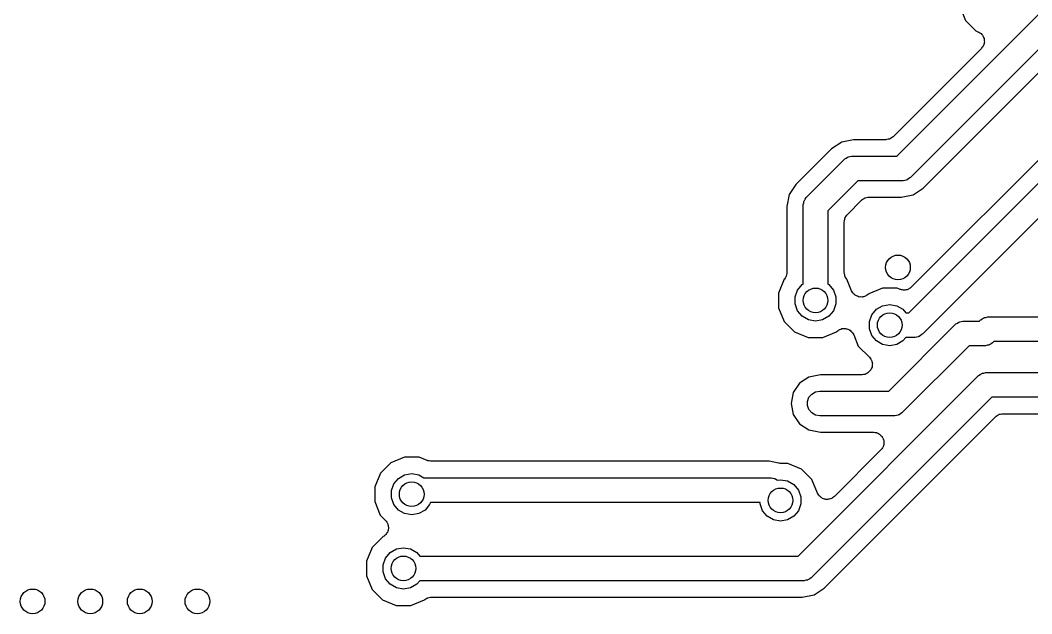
# Model space of a CAD drawing. Extents: x 76 to 124, y -113.7 to -66.
# Drawn here: x 94.05 to 106.32, y -94.65 to -87.45 of the extents above; entities that cross this region are included whole.
import ezdxf

# ---------------------------------------------------------------- set-up
doc = ezdxf.new("R2010")
doc.units = 0
doc.header["$MEASUREMENT"] = 0
doc.layers.add('BLACK', color=7, linetype='CONTINUOUS')

msp = doc.modelspace()

# ---------------------------------------------------------------- linework, layer by layer
at = {"layer": 'Black'}
for p, q in [((108.851, -86.6994), (104.862, -90.6889)), ((104.832, -91), (109.001, -86.8314)), ((105.45, -87.2873), (105.519, -87.454)), ((104.688, -89.1), (106.4, -87.3879)), ((105.519, -87.454), (105.645, -87.5804)), ((106.656, -87.5561), (104.856, -89.3561)), ((105.645, -87.5804), (105.671, -87.5911)), ((105.671, -87.5911), (105.683, -87.5984)), ((105.683, -87.5984), (105.695, -87.6042)), ((105.695, -87.6042), (105.701, -87.61)), ((105.701, -87.61), (105.708, -87.6145)), ((105.708, -87.6145), (105.716, -87.6252)), ((105.716, -87.6252), (105.726, -87.6348)), ((105.005, -89.4881), (106.788, -87.7055)), ((105.726, -87.6348), (105.729, -87.6424)), ((105.729, -87.6424), (105.734, -87.6489)), ((105.734, -87.6489), (105.738, -87.6619)), ((105.74, -87.7462), (105.736, -87.7594)), ((105.738, -87.6619), (105.744, -87.6742)), ((105.745, -87.7337), (105.74, -87.7462)), ((105.744, -87.6742), (105.745, -87.6824)), ((105.745, -87.6824), (105.747, -87.6903)), ((105.748, -87.7174), (105.745, -87.7254)), ((105.745, -87.7254), (105.745, -87.7337)), ((105.747, -87.6903), (105.746, -87.7039)), ((105.746, -87.7039), (105.748, -87.7174)), ((105.712, -87.7949), (104.642, -88.8644)), ((105.719, -87.7838), (105.712, -87.7949)), ((105.728, -87.7738), (105.719, -87.7838)), ((105.732, -87.7662), (105.728, -87.7738)), ((105.736, -87.7594), (105.732, -87.7662)), ((108.21, -88.0469), (105, -91.2561)), ((104.017, -88.9298), (103.895, -89.0119)), ((104.162, -88.901), (104.017, -88.9298)), ((104.554, -88.901), (104.162, -88.901)), ((104.559, -88.9), (104.554, -88.901)), ((104.565, -88.9005), (104.559, -88.9)), ((104.58, -88.8963), (104.565, -88.9005)), ((104.596, -88.8935), (104.58, -88.8963)), ((104.601, -88.8907), (104.596, -88.8935)), ((104.606, -88.8893), (104.601, -88.8907)), ((104.62, -88.8799), (104.606, -88.8893)), ((104.634, -88.8718), (104.62, -88.8799)), ((104.638, -88.8675), (104.634, -88.8718)), ((104.642, -88.8644), (104.638, -88.8675)), ((103.895, -89.0119), (103.462, -89.4445)), ((104.099, -89.109), (104.118, -89.1056)), ((104.118, -89.1056), (104.137, -89.1006)), ((104.137, -89.1006), (104.144, -89.1011)), ((104.144, -89.1011), (104.15, -89.1)), ((104.15, -89.1), (104.688, -89.1)), ((103.594, -89.5939), (104.044, -89.1439)), ((104.044, -89.1439), (104.049, -89.1401)), ((104.049, -89.1401), (104.054, -89.1351)), ((104.054, -89.1351), (104.071, -89.1253)), ((104.071, -89.1253), (104.087, -89.1141)), ((104.087, -89.1141), (104.093, -89.1123)), ((104.093, -89.1123), (104.099, -89.109)), ((103.462, -89.4445), (103.38, -89.5674)), ((104.212, -89.4), (103.85, -89.7621)), ((104.75, -89.4), (104.212, -89.4)), ((104.757, -89.3989), (104.75, -89.4)), ((104.763, -89.3994), (104.757, -89.3989)), ((104.782, -89.3944), (104.763, -89.3994)), ((104.801, -89.391), (104.782, -89.3944)), ((104.807, -89.3877), (104.801, -89.391)), ((104.813, -89.3859), (104.807, -89.3877)), ((104.829, -89.3747), (104.813, -89.3859)), ((104.846, -89.3649), (104.829, -89.3747)), ((104.851, -89.3599), (104.846, -89.3649)), ((104.856, -89.3561), (104.851, -89.3599)), ((103.38, -89.5674), (103.351, -89.7123)), ((103.59, -89.5993), (103.594, -89.5939)), ((104.738, -89.599), (104.883, -89.5702)), ((104.883, -89.5702), (105.005, -89.4881)), ((103.351, -89.7123), (103.351, -90.5121)), ((103.55, -89.7), (103.551, -89.6935)), ((103.55, -90.6512), (103.55, -89.7)), ((103.551, -89.6869), (103.556, -89.668)), ((103.551, -89.6935), (103.551, -89.6869)), ((103.556, -89.668), (103.559, -89.6487)), ((103.559, -89.6487), (103.562, -89.643)), ((103.562, -89.643), (103.564, -89.6366)), ((103.564, -89.6366), (103.575, -89.6206)), ((103.575, -89.6206), (103.585, -89.6036)), ((103.585, -89.6036), (103.59, -89.5993)), ((104.086, -89.808), (104.258, -89.6356)), ((104.258, -89.6356), (104.262, -89.6325)), ((104.262, -89.6325), (104.266, -89.6282)), ((104.266, -89.6282), (104.28, -89.6201)), ((104.28, -89.6201), (104.294, -89.6107)), ((104.294, -89.6107), (104.299, -89.6093)), ((104.299, -89.6093), (104.304, -89.6065)), ((104.304, -89.6065), (104.32, -89.6037)), ((104.32, -89.6037), (104.335, -89.5995)), ((104.335, -89.5995), (104.341, -89.6)), ((104.341, -89.6), (104.346, -89.599)), ((104.346, -89.599), (104.738, -89.599)), ((103.85, -89.7621), (103.85, -90.6512)), ((104.061, -89.8435), (104.07, -89.8301)), ((104.07, -89.8301), (104.078, -89.816)), ((104.078, -89.816), (104.082, -89.8125)), ((104.082, -89.8125), (104.086, -89.808)), ((104.049, -89.8854), (104.054, -89.8697)), ((104.05, -89.8909), (104.049, -89.8854)), ((104.049, -89.8963), (104.05, -89.8909)), ((104.049, -90.5124), (104.049, -89.8963)), ((104.054, -89.8697), (104.057, -89.8536)), ((104.057, -89.8536), (104.059, -89.8488)), ((104.059, -89.8488), (104.061, -89.8435)), ((103.33, -90.5784), (103.322, -90.5925)), ((103.339, -90.5651), (103.33, -90.5784)), ((103.341, -90.5597), (103.339, -90.5651)), ((103.343, -90.5549), (103.341, -90.5597)), ((103.346, -90.5388), (103.343, -90.5549)), ((103.351, -90.5231), (103.346, -90.5388)), ((103.351, -90.5121), (103.35, -90.5176)), ((103.35, -90.5176), (103.351, -90.5231)), ((104.05, -90.5177), (104.049, -90.5124)), ((104.049, -90.5231), (104.05, -90.5177)), ((104.054, -90.539), (104.049, -90.5231)), ((104.057, -90.5551), (104.054, -90.539)), ((104.059, -90.5598), (104.057, -90.5551)), ((104.061, -90.5651), (104.059, -90.5598)), ((104.07, -90.5785), (104.061, -90.5651)), ((103.32, -90.5937), (103.251, -90.7603)), ((103.322, -90.5925), (103.32, -90.5937)), ((103.483, -90.7245), (103.539, -90.6578)), ((103.539, -90.6578), (103.55, -90.6512)), ((103.85, -90.6512), (103.861, -90.6578)), ((103.861, -90.6578), (103.917, -90.7245)), ((104.078, -90.5927), (104.07, -90.5785)), ((104.08, -90.5943), (104.078, -90.5927)), ((104.137, -90.7331), (104.08, -90.5943)), ((104.511, -90.7009), (104.346, -90.7691)), ((104.69, -90.7011), (104.511, -90.7009)), ((104.726, -90.716), (104.69, -90.7011)), ((104.849, -90.6997), (104.837, -90.706)), ((104.855, -90.6936), (104.849, -90.6997)), ((104.862, -90.6889), (104.855, -90.6936)), ((103.251, -90.7603), (103.251, -90.9389)), ((103.453, -90.8064), (103.483, -90.7245)), ((103.453, -90.8936), (103.453, -90.8064)), ((103.917, -90.7245), (103.947, -90.8064)), ((103.947, -90.8064), (103.947, -90.8936)), ((104.145, -90.7446), (104.137, -90.7331)), ((104.151, -90.7569), (104.145, -90.7446)), ((104.156, -90.7627), (104.151, -90.7569)), ((104.161, -90.7697), (104.156, -90.7627)), ((104.172, -90.778), (104.161, -90.7697)), ((104.181, -90.7877), (104.172, -90.778)), ((104.189, -90.7911), (104.181, -90.7877)), ((104.195, -90.7961), (104.189, -90.7911)), ((104.208, -90.8003), (104.195, -90.7961)), ((104.221, -90.806), (104.208, -90.8003)), ((104.229, -90.8068), (104.221, -90.806)), ((104.237, -90.8092), (104.229, -90.8068)), ((104.25, -90.8087), (104.237, -90.8092)), ((104.264, -90.8099), (104.25, -90.8087)), ((104.272, -90.8077), (104.264, -90.8099)), ((104.28, -90.8074), (104.272, -90.8077)), ((104.293, -90.8022), (104.28, -90.8074)), ((104.306, -90.7987), (104.293, -90.8022)), ((104.312, -90.7939), (104.306, -90.7987)), ((104.32, -90.7908), (104.312, -90.7939)), ((104.33, -90.7816), (104.32, -90.7908)), ((104.341, -90.7738), (104.33, -90.7816)), ((104.346, -90.7691), (104.341, -90.7738)), ((104.734, -90.7178), (104.726, -90.716)), ((104.741, -90.7212), (104.734, -90.7178)), ((104.755, -90.7224), (104.741, -90.7212)), ((104.768, -90.7254), (104.755, -90.7224)), ((104.776, -90.7243), (104.768, -90.7254)), ((104.784, -90.725), (104.776, -90.7243)), ((104.797, -90.7215), (104.784, -90.725)), ((104.811, -90.7198), (104.797, -90.7215)), ((104.818, -90.7159), (104.811, -90.7198)), ((104.826, -90.7138), (104.818, -90.7159)), ((104.837, -90.706), (104.826, -90.7138)), ((103.251, -90.9389), (103.319, -91.104)), ((103.483, -90.9755), (103.453, -90.8936)), ((103.947, -90.8936), (103.917, -90.9755)), ((104.439, -90.9578), (104.514, -90.9142)), ((104.514, -90.9142), (104.6, -90.899)), ((104.6, -90.899), (104.686, -90.9142)), ((104.686, -90.9142), (104.761, -90.9578)), ((103.539, -91.0422), (103.483, -90.9755)), ((103.614, -91.0858), (103.539, -91.0422)), ((103.861, -91.0422), (103.786, -91.0858)), ((103.917, -90.9755), (103.861, -91.0422)), ((104.353, -91.1064), (104.383, -91.0245)), ((104.383, -91.0245), (104.439, -90.9578)), ((104.761, -90.9578), (104.797, -91)), ((104.797, -91), (104.832, -91)), ((105.721, -91.0753), (105.737, -91.0641)), ((105.737, -91.0641), (105.743, -91.0623)), ((105.743, -91.0623), (105.749, -91.059)), ((105.749, -91.059), (105.768, -91.0556)), ((105.768, -91.0556), (105.787, -91.0506)), ((105.787, -91.0506), (105.794, -91.0511)), ((105.794, -91.0511), (105.8, -91.05)), ((105.8, -91.05), (108.438, -91.05)), ((103.319, -91.104), (103.445, -91.2304)), ((103.7, -91.101), (103.614, -91.0858)), ((103.786, -91.0858), (103.7, -91.101)), ((104.028, -91.1923), (104.036, -91.1901)), ((104.036, -91.1901), (104.05, -91.1913)), ((104.05, -91.1913), (104.063, -91.1908)), ((104.063, -91.1908), (104.071, -91.1932)), ((104.353, -91.1936), (104.353, -91.1064)), ((104.588, -91.95), (105.394, -91.1439)), ((105.394, -91.1439), (105.399, -91.1401)), ((105.399, -91.1401), (105.404, -91.1351)), ((105.404, -91.1351), (105.421, -91.1253)), ((105.421, -91.1253), (105.437, -91.1141)), ((105.437, -91.1141), (105.443, -91.1123)), ((105.443, -91.1123), (105.449, -91.109)), ((105.449, -91.109), (105.468, -91.1056)), ((105.468, -91.1056), (105.487, -91.1006)), ((105.487, -91.1006), (105.494, -91.1011)), ((105.494, -91.1011), (105.5, -91.1)), ((105.5, -91.1), (105.688, -91.1)), ((105.688, -91.1), (105.694, -91.0939)), ((105.694, -91.0939), (105.699, -91.0901)), ((105.699, -91.0901), (105.704, -91.0851)), ((105.704, -91.0851), (105.721, -91.0753)), ((103.445, -91.2304), (103.61, -91.2989)), ((103.61, -91.2989), (103.789, -91.2991)), ((103.789, -91.2991), (103.954, -91.2309)), ((103.954, -91.2309), (103.959, -91.2262)), ((103.959, -91.2262), (103.97, -91.2184)), ((103.97, -91.2184), (103.98, -91.2092)), ((103.98, -91.2092), (103.988, -91.2061)), ((103.988, -91.2061), (103.994, -91.2013)), ((103.994, -91.2013), (104.007, -91.1978)), ((104.007, -91.1978), (104.02, -91.1926)), ((104.02, -91.1926), (104.028, -91.1923)), ((104.071, -91.1932), (104.079, -91.194)), ((104.079, -91.194), (104.092, -91.1997)), ((104.092, -91.1997), (104.105, -91.2039)), ((104.105, -91.2039), (104.111, -91.2089)), ((104.111, -91.2089), (104.119, -91.2123)), ((104.119, -91.2123), (104.128, -91.222)), ((104.128, -91.222), (104.139, -91.2303)), ((104.139, -91.2303), (104.144, -91.2373)), ((104.144, -91.2373), (104.149, -91.2431)), ((104.149, -91.2431), (104.155, -91.2554)), ((104.155, -91.2554), (104.163, -91.2669)), ((104.163, -91.2669), (104.219, -91.404)), ((104.383, -91.2755), (104.353, -91.1936)), ((104.439, -91.3422), (104.383, -91.2755)), ((104.797, -91.3), (104.761, -91.3422)), ((104.894, -91.3), (104.797, -91.3)), ((104.901, -91.2989), (104.894, -91.3)), ((104.907, -91.2994), (104.901, -91.2989)), ((104.926, -91.2944), (104.907, -91.2994)), ((104.946, -91.291), (104.926, -91.2944)), ((104.951, -91.2877), (104.946, -91.291)), ((104.958, -91.2859), (104.951, -91.2877)), ((104.974, -91.2747), (104.958, -91.2859)), ((104.991, -91.2649), (104.974, -91.2747)), ((104.995, -91.2599), (104.991, -91.2649)), ((105, -91.2561), (104.995, -91.2599)), ((104.219, -91.404), (104.353, -91.5377)), ((104.514, -91.3858), (104.439, -91.3422)), ((104.6, -91.401), (104.514, -91.3858)), ((104.686, -91.3858), (104.6, -91.401)), ((104.761, -91.3422), (104.686, -91.3858)), ((105.562, -91.4), (104.756, -92.2061)), ((105.75, -91.4), (105.562, -91.4)), ((105.757, -91.3989), (105.75, -91.4)), ((105.763, -91.3994), (105.757, -91.3989)), ((105.782, -91.3944), (105.763, -91.3994)), ((105.801, -91.391), (105.782, -91.3944)), ((105.807, -91.3877), (105.801, -91.391)), ((105.813, -91.3859), (105.807, -91.3877)), ((105.829, -91.3747), (105.813, -91.3859)), ((105.846, -91.3649), (105.829, -91.3747)), ((105.851, -91.3599), (105.846, -91.3649)), ((105.856, -91.3561), (105.851, -91.3599)), ((105.862, -91.35), (105.856, -91.3561)), ((108.5, -91.35), (105.862, -91.35)), ((104.353, -91.5377), (104.362, -91.551)), ((104.362, -91.551), (104.372, -91.5635)), ((104.372, -91.5635), (104.374, -91.5687)), ((104.378, -91.6732), (104.372, -91.6885)), ((104.374, -91.5687), (104.377, -91.5733)), ((104.377, -91.5733), (104.382, -91.589)), ((104.385, -91.6585), (104.378, -91.6732)), ((104.382, -91.589), (104.387, -91.6043)), ((104.387, -91.6477), (104.385, -91.6529)), ((104.385, -91.6529), (104.385, -91.6585)), ((104.387, -91.6043), (104.387, -91.6098)), ((104.387, -91.6098), (104.389, -91.6152)), ((104.389, -91.6152), (104.387, -91.6314)), ((104.387, -91.6314), (104.387, -91.6477)), ((103.488, -93.95), (105.669, -91.7689)), ((103.617, -91.7798), (103.505, -91.855)), ((103.762, -91.751), (103.617, -91.7798)), ((104.264, -91.751), (103.762, -91.751)), ((104.28, -91.7482), (104.264, -91.751)), ((104.296, -91.7468), (104.28, -91.7482)), ((104.301, -91.7444), (104.296, -91.7468)), ((104.307, -91.7435), (104.301, -91.7444)), ((104.321, -91.7353), (104.307, -91.7435)), ((104.336, -91.7285), (104.321, -91.7353)), ((104.34, -91.7245), (104.336, -91.7285)), ((104.344, -91.7218), (104.34, -91.7245)), ((104.355, -91.7093), (104.344, -91.7218)), ((104.366, -91.6978), (104.355, -91.7093)), ((104.369, -91.6928), (104.366, -91.6978)), ((104.372, -91.6885), (104.369, -91.6928)), ((105.669, -91.7689), (105.674, -91.7651)), ((105.674, -91.7651), (105.679, -91.7601)), ((105.679, -91.7601), (105.696, -91.7503)), ((105.696, -91.7503), (105.712, -91.7391)), ((105.712, -91.7391), (105.718, -91.7373)), ((105.718, -91.7373), (105.724, -91.734)), ((105.724, -91.734), (105.743, -91.7306)), ((105.743, -91.7306), (105.762, -91.7256)), ((105.762, -91.7256), (105.769, -91.7261)), ((105.769, -91.7261), (105.775, -91.725)), ((105.775, -91.725), (105.8, -91.725)), ((105.8, -91.725), (106.764, -91.725)), ((103.505, -91.855), (103.43, -91.9674)), ((103.43, -91.9674), (103.403, -92.1)), ((103.602, -92.074), (103.62, -92.025)), ((103.62, -92.025), (103.654, -91.9851)), ((103.654, -91.9851), (103.699, -91.959)), ((105.837, -92.025), (103.656, -94.2061)), ((103.699, -91.959), (103.75, -91.95)), ((103.75, -91.95), (104.2, -91.95)), ((104.2, -91.95), (104.588, -91.95)), ((106.895, -92.025), (105.837, -92.025)), ((103.403, -92.1), (103.43, -92.2326)), ((103.602, -92.126), (103.602, -92.074)), ((103.62, -92.175), (103.602, -92.126)), ((103.43, -92.2326), (103.505, -92.345)), ((103.654, -92.2149), (103.62, -92.175)), ((103.699, -92.241), (103.654, -92.2149)), ((103.75, -92.25), (103.699, -92.241)), ((104.2, -92.25), (103.75, -92.25)), ((103.805, -94.3381), (105.883, -92.2606)), ((104.65, -92.25), (104.2, -92.25)), ((104.657, -92.2489), (104.65, -92.25)), ((104.663, -92.2494), (104.657, -92.2489)), ((104.682, -92.2444), (104.663, -92.2494)), ((104.701, -92.241), (104.682, -92.2444)), ((104.707, -92.2377), (104.701, -92.241)), ((104.713, -92.2359), (104.707, -92.2377)), ((104.729, -92.2247), (104.713, -92.2359)), ((104.746, -92.2149), (104.729, -92.2247)), ((104.751, -92.2099), (104.746, -92.2149)), ((104.756, -92.2061), (104.751, -92.2099)), ((105.883, -92.2606), (105.887, -92.2575)), ((105.887, -92.2575), (105.891, -92.2532)), ((105.891, -92.2532), (105.905, -92.2451)), ((105.905, -92.2451), (105.919, -92.2357)), ((105.919, -92.2357), (105.924, -92.2343)), ((105.924, -92.2343), (105.929, -92.2315)), ((105.929, -92.2315), (105.945, -92.2287)), ((105.945, -92.2287), (105.96, -92.2245)), ((105.96, -92.2245), (105.966, -92.225)), ((105.966, -92.225), (105.971, -92.224)), ((105.971, -92.224), (106.825, -92.224)), ((103.505, -92.345), (103.617, -92.4202)), ((103.617, -92.4202), (103.762, -92.449)), ((103.762, -92.449), (104.406, -92.449)), ((104.406, -92.449), (104.422, -92.4518)), ((104.422, -92.4518), (104.438, -92.4533)), ((104.438, -92.4533), (104.443, -92.4556)), ((104.443, -92.4556), (104.448, -92.4565)), ((104.448, -92.4565), (104.463, -92.4647)), ((104.463, -92.4647), (104.477, -92.4716)), ((104.477, -92.4716), (104.481, -92.4755)), ((104.481, -92.4755), (104.486, -92.4782)), ((104.486, -92.4782), (104.497, -92.4908)), ((104.497, -92.4908), (104.508, -92.5023)), ((104.508, -92.5023), (104.51, -92.5073)), ((104.51, -92.5073), (104.514, -92.5115)), ((104.514, -92.5115), (104.52, -92.5268)), ((104.52, -92.5268), (104.526, -92.5416)), ((104.526, -92.5416), (104.527, -92.5471)), ((104.494, -92.6624), (103.928, -93.2279)), ((104.503, -92.649), (104.494, -92.6624)), ((104.514, -92.6365), (104.503, -92.649)), ((104.516, -92.6313), (104.514, -92.6365)), ((104.519, -92.6268), (104.516, -92.6313)), ((104.523, -92.6111), (104.519, -92.6268)), ((104.529, -92.5957), (104.523, -92.6111)), ((104.527, -92.5471), (104.529, -92.5523)), ((104.529, -92.5523), (104.529, -92.5686)), ((104.529, -92.5686), (104.53, -92.5849)), ((104.53, -92.5849), (104.529, -92.5902)), ((104.529, -92.5902), (104.529, -92.5957)), ((98.7111, -92.7509), (98.546, -92.8191)), ((98.8897, -92.7511), (98.7111, -92.7509)), ((98.9869, -92.7914), (98.8897, -92.7511)), ((98.546, -92.8191), (98.4196, -92.9453)), ((98.9897, -92.7921), (98.9869, -92.7914)), ((98.9921, -92.7935), (98.9897, -92.7921)), ((99.0108, -92.7968), (98.9921, -92.7935)), ((99.0293, -92.8009), (99.0108, -92.7968)), ((99.0321, -92.8005), (99.0293, -92.8009)), ((99.0349, -92.801), (99.0321, -92.8005)), ((103.138, -92.801), (99.0349, -92.801)), ((103.251, -92.8236), (103.138, -92.801)), ((103.264, -92.8239), (103.251, -92.8236)), ((103.276, -92.826), (103.264, -92.8239)), ((103.365, -92.8261), (103.276, -92.826)), ((103.53, -92.8946), (103.365, -92.8261)), ((103.656, -93.021), (103.53, -92.8946)), ((98.4196, -92.9453), (98.3511, -93.1103)), ((98.5827, -93.0745), (98.6387, -93.0078)), ((98.6387, -93.0078), (98.7142, -92.9642)), ((98.7142, -92.9642), (98.8, -92.949)), ((98.8, -92.949), (98.8858, -92.9642)), ((98.8858, -92.9642), (98.9479, -93)), ((98.9479, -93), (103.15, -93)), ((103.15, -93), (103.157, -93.0011)), ((103.157, -93.0011), (103.163, -93.0006)), ((103.163, -93.0006), (103.182, -93.0056)), ((103.182, -93.0056), (103.201, -93.009)), ((103.201, -93.009), (103.207, -93.0123)), ((103.207, -93.0123), (103.213, -93.0141)), ((103.213, -93.0141), (103.229, -93.0253)), ((103.229, -93.0253), (103.238, -93.0305)), ((103.238, -93.0305), (103.275, -93.024)), ((103.275, -93.024), (103.361, -93.0392)), ((103.725, -93.1873), (103.656, -93.021)), ((98.3511, -93.1103), (98.3509, -93.2889)), ((98.5529, -93.1564), (98.5827, -93.0745)), ((103.361, -93.0392), (103.436, -93.0828)), ((103.436, -93.0828), (103.492, -93.1495)), ((103.492, -93.1495), (103.522, -93.2314)), ((98.5529, -93.2436), (98.5529, -93.1564)), ((98.5827, -93.3255), (98.5529, -93.2436)), ((103.522, -93.2314), (103.522, -93.3186)), ((103.732, -93.1988), (103.725, -93.1873)), ((103.738, -93.2113), (103.732, -93.1988)), ((103.743, -93.217), (103.738, -93.2113)), ((103.748, -93.2239), (103.743, -93.217)), ((103.759, -93.2323), (103.748, -93.2239)), ((103.768, -93.242), (103.759, -93.2323)), ((103.776, -93.2454), (103.768, -93.242)), ((103.782, -93.2504), (103.776, -93.2454)), ((103.795, -93.2545), (103.782, -93.2504)), ((103.808, -93.2603), (103.795, -93.2545)), ((103.816, -93.261), (103.808, -93.2603)), ((103.824, -93.2635), (103.816, -93.261)), ((103.837, -93.2629), (103.824, -93.2635)), ((103.851, -93.2641), (103.837, -93.2629)), ((103.859, -93.262), (103.851, -93.2641)), ((103.867, -93.2616), (103.859, -93.262)), ((103.88, -93.2564), (103.867, -93.2616)), ((103.893, -93.2528), (103.88, -93.2564)), ((103.9, -93.2482), (103.893, -93.2528)), ((103.907, -93.245), (103.9, -93.2482)), ((103.917, -93.2358), (103.907, -93.245)), ((103.928, -93.2279), (103.917, -93.2358)), ((98.3509, -93.2889), (98.4191, -93.454)), ((98.6387, -93.3922), (98.5827, -93.3255)), ((98.7142, -93.4358), (98.6387, -93.3922)), ((98.9613, -93.3922), (98.8858, -93.4358)), ((99.0173, -93.3255), (98.9613, -93.3922)), ((99.0266, -93.3), (99.0173, -93.3255)), ((103.028, -93.3), (99.0266, -93.3)), ((103.028, -93.3186), (103.028, -93.3)), ((103.058, -93.4005), (103.028, -93.3186)), ((103.114, -93.4672), (103.058, -93.4005)), ((103.492, -93.4005), (103.436, -93.4672)), ((103.522, -93.3186), (103.492, -93.4005)), ((98.4191, -93.454), (98.4822, -93.5172)), ((98.4822, -93.5172), (98.49, -93.5283)), ((98.8, -93.451), (98.7142, -93.4358)), ((98.8858, -93.4358), (98.8, -93.451)), ((103.189, -93.5108), (103.114, -93.4672)), ((103.275, -93.526), (103.189, -93.5108)), ((103.361, -93.5108), (103.275, -93.526)), ((103.436, -93.4672), (103.361, -93.5108)), ((98.49, -93.5283), (98.4992, -93.5384)), ((98.4992, -93.5384), (98.5023, -93.546)), ((98.5023, -93.546), (98.5071, -93.5528)), ((98.5071, -93.5528), (98.5106, -93.5659)), ((98.5144, -93.6379), (98.5087, -93.6503)), ((98.5106, -93.5659), (98.5158, -93.5785)), ((98.5152, -93.6297), (98.5144, -93.6379)), ((98.5176, -93.6219), (98.5152, -93.6297)), ((98.5158, -93.5785), (98.5161, -93.5867)), ((98.5161, -93.5867), (98.5183, -93.5947)), ((98.5183, -93.5947), (98.5171, -93.6083)), ((98.5171, -93.6083), (98.5176, -93.6219)), ((98.4488, -93.7164), (98.3196, -93.8453)), ((98.453, -93.7137), (98.4488, -93.7164)), ((98.4653, -93.7079), (98.453, -93.7137)), ((98.4712, -93.7021), (98.4653, -93.7079)), ((98.4781, -93.6977), (98.4712, -93.7021)), ((98.4864, -93.6869), (98.4781, -93.6977)), ((98.4961, -93.6773), (98.4864, -93.6869)), ((98.4995, -93.6698), (98.4961, -93.6773)), ((98.5046, -93.6633), (98.4995, -93.6698)), ((98.5087, -93.6503), (98.5046, -93.6633)), ((98.3196, -93.8453), (98.2511, -94.0103)), ((98.5387, -93.9078), (98.6142, -93.8642)), ((98.6142, -93.8642), (98.7, -93.849)), ((98.7, -93.849), (98.7858, -93.8642)), ((98.7858, -93.8642), (98.8613, -93.9078)), ((98.2511, -94.0103), (98.2509, -94.1889)), ((98.4529, -94.0564), (98.4827, -93.9745)), ((98.4827, -93.9745), (98.5387, -93.9078)), ((98.8613, -93.9078), (98.8968, -93.95)), ((98.8968, -93.95), (103.488, -93.95)), ((98.4529, -94.1436), (98.4529, -94.0564)), ((98.2509, -94.1889), (98.3191, -94.354)), ((98.4827, -94.2255), (98.4529, -94.1436)), ((98.5387, -94.2922), (98.4827, -94.2255)), ((98.8968, -94.25), (98.8613, -94.2922)), ((103.55, -94.25), (98.8968, -94.25)), ((103.557, -94.2489), (103.55, -94.25)), ((103.563, -94.2494), (103.557, -94.2489)), ((103.582, -94.2444), (103.563, -94.2494)), ((103.601, -94.241), (103.582, -94.2444)), ((103.607, -94.2377), (103.601, -94.241)), ((103.613, -94.2359), (103.607, -94.2377)), ((103.629, -94.2247), (103.613, -94.2359)), ((103.646, -94.2149), (103.629, -94.2247)), ((103.651, -94.2099), (103.646, -94.2149)), ((103.656, -94.2061), (103.651, -94.2099)), ((98.3191, -94.354), (98.4453, -94.4804)), ((98.6142, -94.3358), (98.5387, -94.2922)), ((98.7, -94.351), (98.6142, -94.3358)), ((98.7858, -94.3358), (98.7, -94.351)), ((98.8613, -94.2922), (98.7858, -94.3358)), ((103.683, -94.4202), (103.805, -94.3381)), ((98.4453, -94.4804), (98.6103, -94.5489)), ((98.7889, -94.5491), (98.9557, -94.4802)), ((98.9557, -94.4802), (98.9573, -94.4782)), ((98.9573, -94.4782), (98.9715, -94.4701)), ((98.9715, -94.4701), (98.9849, -94.4607)), ((98.9849, -94.4607), (98.9902, -94.4593)), ((98.9902, -94.4593), (98.9949, -94.4565)), ((98.9949, -94.4565), (99.011, -94.4537)), ((99.011, -94.4537), (99.0269, -94.4495)), ((99.0269, -94.4495), (99.0323, -94.4499)), ((99.0323, -94.4499), (99.0376, -94.449)), ((99.0376, -94.449), (103.538, -94.449)), ((103.538, -94.449), (103.683, -94.4202)), ((98.6103, -94.5489), (98.7889, -94.5491))]:
    msp.add_line(p, q, dxfattribs=at)
for centre in [(104.7, -90.45), (103.7, -90.85), (104.6, -91.15), (98.8, -93.2), (103.275, -93.275), (98.7, -94.1), (94.2, -94.5), (94.9, -94.5), (95.5, -94.5), (96.2, -94.5)]:
    msp.add_circle(centre, 0.15, dxfattribs=at)

doc.saveas('drawing.dxf')
